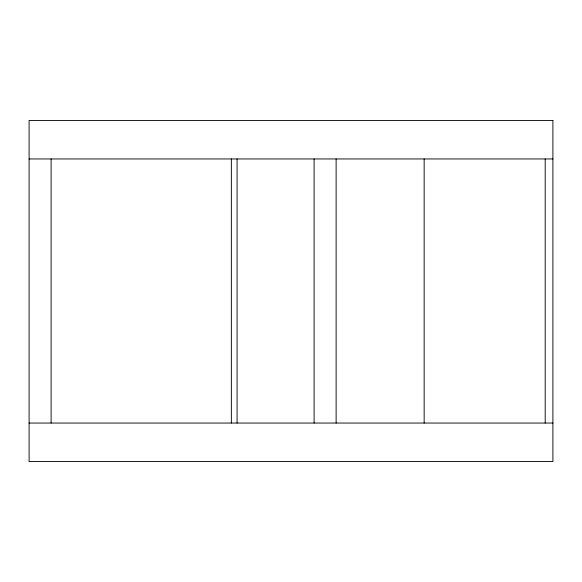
<?xml version="1.0" encoding="UTF-8"?>
<svg xmlns="http://www.w3.org/2000/svg" width="582" height="582" viewBox="0 0 582 582"><rect width="100%" height="100%" fill="white"/><g stroke="black" fill="none" stroke-linecap="round" stroke-linejoin="round"><path stroke-width="0.87" d="M29.1 158.951L552.9 158.951M29.1 423.049L552.9 423.049M545.196 158.951L545.196 423.049M424.154 158.951L424.154 423.049M336.12 158.951L336.12 423.049M314.105 158.951L314.105 423.049M237.078 158.951L237.078 423.049M231.352 158.951L231.352 423.049M51.107 158.951L51.107 423.049M552.9 120.438L29.1 120.438L29.1 461.562L552.9 461.562L552.9 120.438"/></g></svg>
